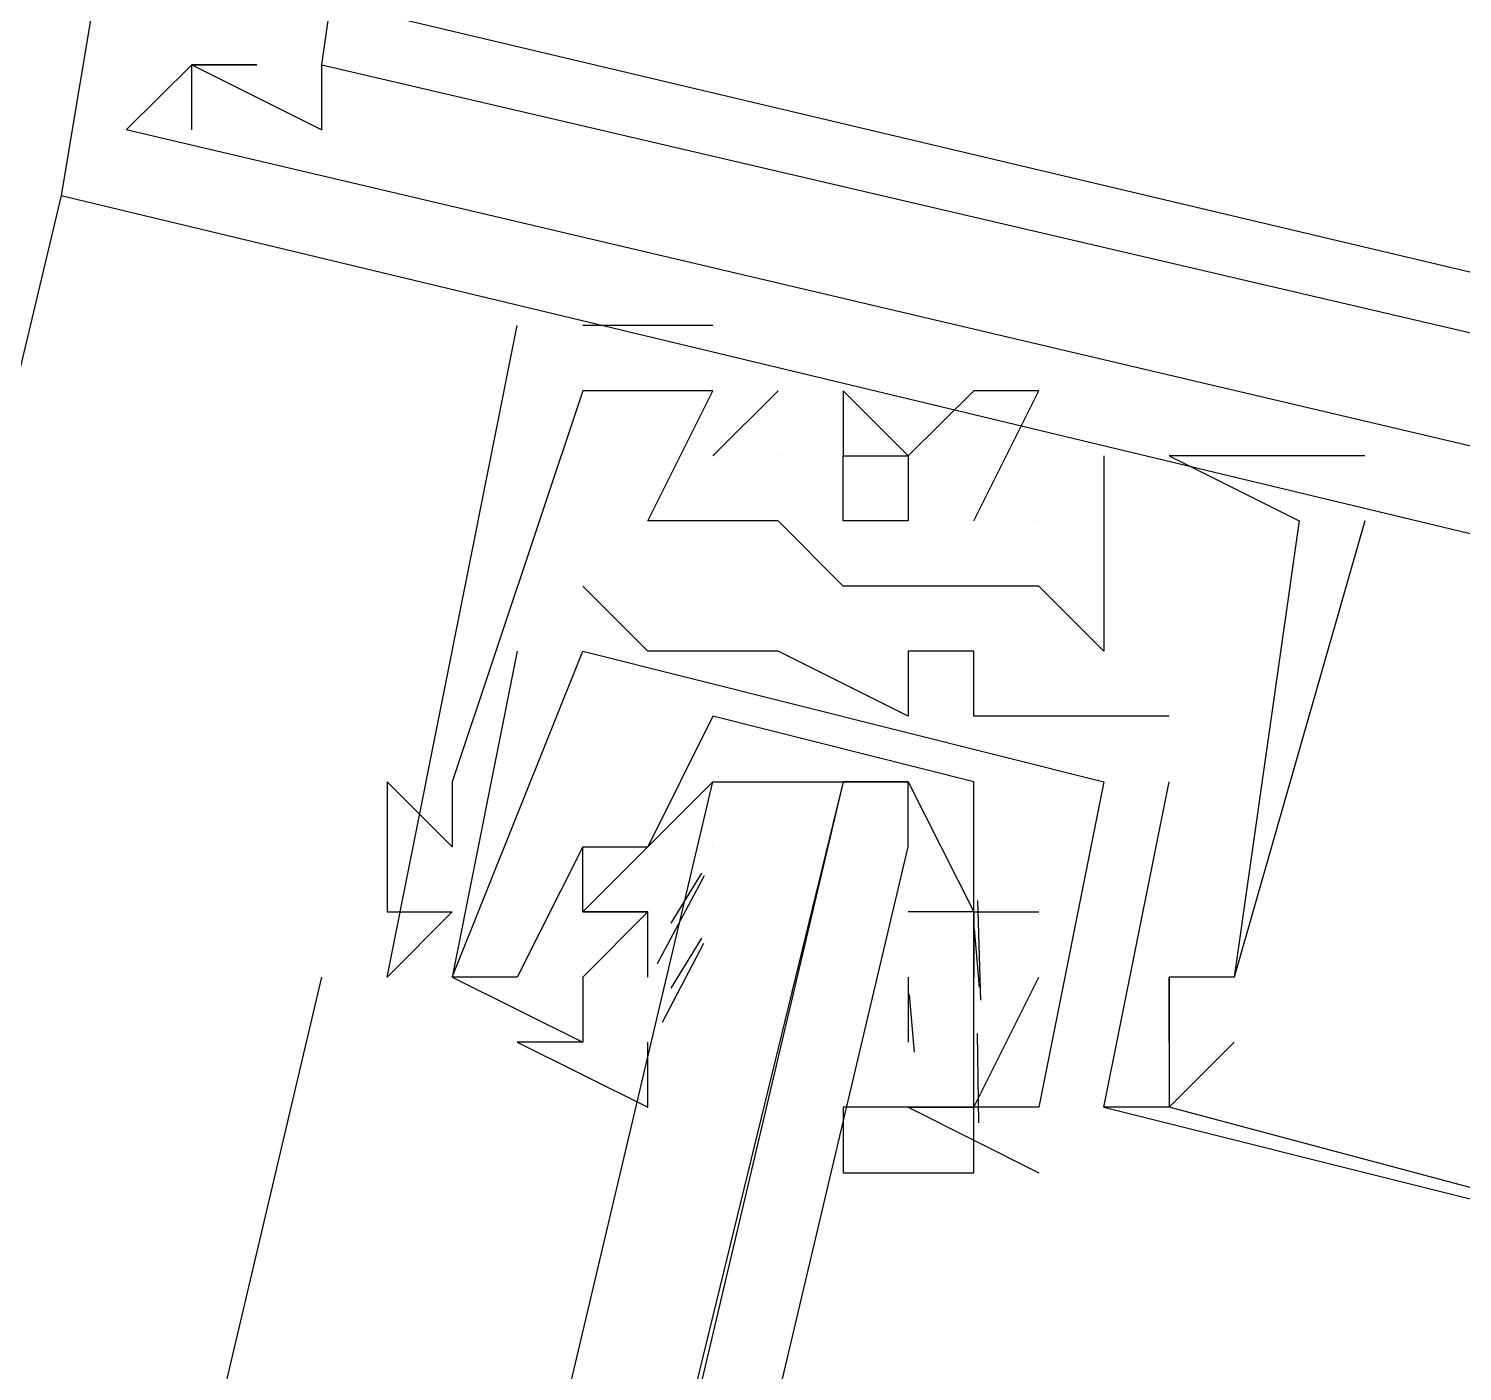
# Model space of a CAD drawing. Header units: feet. Extents: x -84 to 198, y -22 to 181.
# Drawn here: x 120.9134 to 121.2067, y 90.5638 to 90.8385 of the extents above; entities that cross this region are included whole.
import ezdxf

# ---------------------------------------------------------------- set-up
doc = ezdxf.new("R2010")
doc.units = ezdxf.units.FT
doc.layers.add('A-LINEA', color=7, linetype='CONTINUOUS')

msp = doc.modelspace()

# ---------------------------------------------------------------- linework, layer by layer
at = {"layer": 'A-LINEA'}
for p, q in [((120.9467, 90.8311), (120.9467, 90.8311)), ((120.9467, 90.8311), (120.9467, 90.8311)), ((120.9467, 90.8311), (120.9467, 90.8311)), ((120.9467, 90.8311), (120.9467, 90.8311)), ((120.9467, 90.8311), (120.9467, 90.8311)), ((120.9467, 90.8311), (120.9467, 90.8311)), ((120.9467, 90.8311), (120.9467, 90.8311)), ((120.9467, 90.8311), (120.9467, 90.8311)), ((120.9467, 90.8311), (120.9467, 90.8311)), ((120.9467, 90.8311), (120.9467, 90.8311)), ((120.9467, 90.8311), (120.9467, 90.8311)), ((120.9467, 90.8311), (120.9467, 90.8311)), ((120.9467, 90.8311), (120.9467, 90.8311)), ((120.9467, 90.8311), (120.9467, 90.8311)), ((120.9467, 90.8311), (120.9467, 90.8311)), ((120.9467, 90.8311), (120.9467, 90.8311)), ((120.9467, 90.8311), (120.9467, 90.8311)), ((120.9467, 90.8311), (120.9467, 90.8311)), ((120.96, 90.8311), (120.96, 90.8311)), ((120.96, 90.8311), (120.96, 90.8311)), ((120.96, 90.8311), (120.96, 90.8311)), ((120.96, 90.8311), (120.96, 90.8311)), ((120.96, 90.8311), (120.96, 90.8311)), ((120.96, 90.8311), (120.96, 90.8311)), ((120.96, 90.8311), (120.96, 90.8311)), ((120.96, 90.8311), (120.96, 90.8311)), ((120.96, 90.8311), (120.96, 90.8311)), ((120.96, 90.8311), (120.96, 90.8311)), ((120.96, 90.8311), (120.96, 90.8311)), ((120.96, 90.8311), (120.96, 90.8311)), ((120.9733, 90.8311), (120.9733, 90.8311)), ((120.9733, 90.8311), (120.9733, 90.8311)), ((120.9733, 90.8311), (120.9733, 90.8311)), ((120.9733, 90.8311), (120.9733, 90.8311)), ((120.9733, 90.8311), (120.9733, 90.8311)), ((120.9733, 90.8311), (120.9733, 90.8311)), ((120.9733, 90.8311), (120.9733, 90.8311)), ((120.9733, 90.8311), (120.9733, 90.8311)), ((120.9733, 90.8311), (120.9733, 90.8311)), ((120.9733, 90.8311), (120.9733, 90.8311)), ((120.9733, 90.8311), (120.9733, 90.8311)), ((120.9733, 90.8311), (120.9733, 90.8311)), ((120.9333, 90.8178), (120.9333, 90.8178)), ((120.9333, 90.8178), (120.9333, 90.8178)), ((120.9333, 90.8178), (120.9333, 90.8178)), ((120.9333, 90.8178), (120.9333, 90.8178)), ((120.9333, 90.8178), (120.9333, 90.8178)), ((120.9333, 90.8178), (120.9333, 90.8178)), ((120.9467, 90.8178), (120.9467, 90.8178)), ((120.9467, 90.8178), (120.9467, 90.8178)), ((120.9467, 90.8178), (120.9467, 90.8178)), ((120.9467, 90.8178), (120.9467, 90.8178)), ((120.9467, 90.8178), (120.9467, 90.8178)), ((120.9467, 90.8178), (120.9467, 90.8178)), ((120.9733, 90.8178), (120.9733, 90.8178)), ((120.9733, 90.8178), (120.9733, 90.8178)), ((120.9733, 90.8178), (120.9733, 90.8178)), ((120.9733, 90.8178), (120.9733, 90.8178)), ((120.9733, 90.8178), (120.9733, 90.8178)), ((120.9733, 90.8178), (120.9733, 90.8178)), ((120.92, 90.8044), (119.2667, 83.8711)), ((120.92, 90.8044), (119.2667, 83.8711)), ((120.92, 90.8044), (120.92, 90.8044)), ((120.92, 90.8044), (120.92, 90.8044)), ((120.92, 90.8044), (120.92, 90.8044)), ((120.92, 90.8044), (120.92, 90.8044)), ((120.92, 90.8044), (120.92, 90.8044)), ((120.92, 90.8044), (120.92, 90.8044)), ((121.0133, 90.7778), (121.0133, 90.7778)), ((121.0133, 90.7778), (121.0133, 90.7778)), ((121.0133, 90.7778), (121.0133, 90.7778)), ((121.0133, 90.7778), (121.0133, 90.7778)), ((121.0133, 90.7778), (121.0133, 90.7778)), ((121.0133, 90.7778), (121.0133, 90.7778)), ((121.0533, 90.7778), (121.0267, 90.7778)), ((121.0267, 90.7778), (121.0267, 90.7778)), ((121.0533, 90.7778), (121.0267, 90.7778)), ((121.0267, 90.7778), (121.0267, 90.7778)), ((121.0533, 90.7778), (121.0267, 90.7778)), ((121.0267, 90.7778), (121.0267, 90.7778)), ((121.0533, 90.7778), (121.0267, 90.7778)), ((121.0267, 90.7778), (121.0267, 90.7778)), ((121.0533, 90.7778), (121.0267, 90.7778)), ((121.0267, 90.7778), (121.0267, 90.7778)), ((121.0533, 90.7778), (121.0267, 90.7778)), ((121.0267, 90.7778), (121.0267, 90.7778)), ((121.0533, 90.7778), (121.0533, 90.7778)), ((121.0533, 90.7778), (121.0533, 90.7778)), ((121.0533, 90.7778), (121.0533, 90.7778)), ((121.0533, 90.7778), (121.0533, 90.7778)), ((121.0533, 90.7778), (121.0533, 90.7778)), ((121.0533, 90.7778), (121.0533, 90.7778)), ((121.0267, 90.7644), (121.0267, 90.7644)), ((121.0267, 90.7644), (121.0267, 90.7644)), ((121.0267, 90.7644), (121.0267, 90.7644)), ((121.0267, 90.7644), (121.0267, 90.7644)), ((121.0267, 90.7644), (121.0267, 90.7644)), ((121.0267, 90.7644), (121.0267, 90.7644)), ((121.0533, 90.7511), (121.0667, 90.7644)), ((121.0533, 90.7644), (121.0533, 90.7644)), ((121.0533, 90.7644), (121.0533, 90.7644)), ((121.0533, 90.7511), (121.0667, 90.7644)), ((121.0533, 90.7644), (121.0533, 90.7644)), ((121.0533, 90.7644), (121.0533, 90.7644)), ((121.0533, 90.7511), (121.0667, 90.7644)), ((121.0533, 90.7644), (121.0533, 90.7644)), ((121.0533, 90.7644), (121.0533, 90.7644)), ((121.0533, 90.7511), (121.0667, 90.7644)), ((121.0533, 90.7644), (121.0533, 90.7644)), ((121.0533, 90.7644), (121.0533, 90.7644)), ((121.0533, 90.7511), (121.0667, 90.7644)), ((121.0533, 90.7644), (121.0533, 90.7644)), ((121.0533, 90.7644), (121.0533, 90.7644)), ((121.0533, 90.7511), (121.0667, 90.7644)), ((121.0533, 90.7644), (121.0533, 90.7644)), ((121.0533, 90.7644), (121.0533, 90.7644)), ((121.0667, 90.7644), (121.0667, 90.7644)), ((121.0667, 90.7644), (121.0667, 90.7644)), ((121.0667, 90.7644), (121.0667, 90.7644)), ((121.0667, 90.7644), (121.0667, 90.7644)), ((121.0667, 90.7644), (121.0667, 90.7644)), ((121.0667, 90.7644), (121.0667, 90.7644)), ((121.08, 90.7644), (121.08, 90.7644)), ((121.08, 90.7644), (121.08, 90.7644)), ((121.08, 90.7644), (121.08, 90.7644)), ((121.08, 90.7644), (121.08, 90.7644)), ((121.08, 90.7644), (121.08, 90.7644)), ((121.08, 90.7644), (121.08, 90.7644)), ((121.1067, 90.7644), (121.1067, 90.7644)), ((121.1067, 90.7644), (121.1067, 90.7644)), ((121.1067, 90.7644), (121.1067, 90.7644)), ((121.1067, 90.7644), (121.1067, 90.7644)), ((121.1067, 90.7644), (121.1067, 90.7644)), ((121.1067, 90.7644), (121.1067, 90.7644)), ((121.12, 90.7644), (121.12, 90.7644)), ((121.12, 90.7644), (121.12, 90.7644)), ((121.12, 90.7644), (121.12, 90.7644)), ((121.12, 90.7644), (121.12, 90.7644)), ((121.12, 90.7644), (121.12, 90.7644)), ((121.12, 90.7644), (121.12, 90.7644)), ((121.0533, 90.7511), (121.0533, 90.7511)), ((121.0533, 90.7511), (121.0533, 90.7511)), ((121.0533, 90.7511), (121.0533, 90.7511)), ((121.0533, 90.7511), (121.0533, 90.7511)), ((121.0533, 90.7511), (121.0533, 90.7511)), ((121.0533, 90.7511), (121.0533, 90.7511)), ((121.0667, 90.7511), (121.0667, 90.7511)), ((121.0667, 90.7511), (121.0667, 90.7511)), ((121.0667, 90.7511), (121.0667, 90.7511)), ((121.0667, 90.7511), (121.0667, 90.7511)), ((121.0667, 90.7511), (121.0667, 90.7511)), ((121.0667, 90.7511), (121.0667, 90.7511)), ((121.08, 90.7511), (121.08, 90.7511)), ((121.08, 90.7511), (121.08, 90.7511)), ((121.08, 90.7511), (121.08, 90.7511)), ((121.08, 90.7511), (121.08, 90.7511)), ((121.08, 90.7511), (121.08, 90.7511)), ((121.08, 90.7511), (121.08, 90.7511)), ((121.0933, 90.7511), (121.0933, 90.7511)), ((121.0933, 90.7511), (121.0933, 90.7511)), ((121.0933, 90.7511), (121.0933, 90.7511)), ((121.0933, 90.7511), (121.0933, 90.7511)), ((121.0933, 90.7511), (121.0933, 90.7511)), ((121.0933, 90.7511), (121.0933, 90.7511)), ((121.1333, 90.7511), (121.1333, 90.7511)), ((121.1333, 90.7511), (121.1333, 90.7511)), ((121.1333, 90.7511), (121.1333, 90.7511)), ((121.1333, 90.7511), (121.1333, 90.7511)), ((121.1333, 90.7511), (121.1333, 90.7511)), ((121.1333, 90.7511), (121.1333, 90.7511)), ((121.1867, 90.7511), (121.1467, 90.7511)), ((121.1467, 90.7511), (121.1467, 90.7511)), ((121.1467, 90.7511), (121.1467, 90.7511)), ((121.1867, 90.7511), (121.1467, 90.7511)), ((121.1467, 90.7511), (121.1467, 90.7511)), ((121.1467, 90.7511), (121.1467, 90.7511)), ((121.1867, 90.7511), (121.1467, 90.7511)), ((121.1467, 90.7511), (121.1467, 90.7511)), ((121.1467, 90.7511), (121.1467, 90.7511)), ((121.1867, 90.7511), (121.1467, 90.7511)), ((121.1467, 90.7511), (121.1467, 90.7511)), ((121.1467, 90.7511), (121.1467, 90.7511)), ((121.1867, 90.7511), (121.1467, 90.7511)), ((121.1467, 90.7511), (121.1467, 90.7511)), ((121.1467, 90.7511), (121.1467, 90.7511)), ((121.1867, 90.7511), (121.1467, 90.7511)), ((121.1467, 90.7511), (121.1467, 90.7511)), ((121.1467, 90.7511), (121.1467, 90.7511)), ((121.1867, 90.7511), (121.1867, 90.7511)), ((121.1867, 90.7511), (121.1867, 90.7511)), ((121.1867, 90.7511), (121.1867, 90.7511)), ((121.1867, 90.7511), (121.1867, 90.7511)), ((121.1867, 90.7511), (121.1867, 90.7511)), ((121.1867, 90.7511), (121.1867, 90.7511)), ((121.04, 90.7378), (121.04, 90.7378)), ((121.04, 90.7378), (121.04, 90.7378)), ((121.04, 90.7378), (121.04, 90.7378)), ((121.04, 90.7378), (121.04, 90.7378)), ((121.04, 90.7378), (121.04, 90.7378)), ((121.04, 90.7378), (121.04, 90.7378)), ((121.0533, 90.7378), (121.0533, 90.7378)), ((121.0533, 90.7378), (121.0533, 90.7378)), ((121.0533, 90.7378), (121.0533, 90.7378)), ((121.0533, 90.7378), (121.0533, 90.7378)), ((121.0533, 90.7378), (121.0533, 90.7378)), ((121.0533, 90.7378), (121.0533, 90.7378)), ((121.0667, 90.7378), (121.0667, 90.7378)), ((121.0667, 90.7378), (121.0667, 90.7378)), ((121.0667, 90.7378), (121.0667, 90.7378)), ((121.0667, 90.7378), (121.0667, 90.7378)), ((121.0667, 90.7378), (121.0667, 90.7378)), ((121.0667, 90.7378), (121.0667, 90.7378)), ((121.0933, 90.7378), (121.0933, 90.7378)), ((121.0933, 90.7378), (121.0933, 90.7378)), ((121.0933, 90.7378), (121.0933, 90.7378)), ((121.0933, 90.7378), (121.0933, 90.7378)), ((121.0933, 90.7378), (121.0933, 90.7378)), ((121.0933, 90.7378), (121.0933, 90.7378)), ((121.1067, 90.7378), (121.1067, 90.7378)), ((121.1067, 90.7378), (121.1067, 90.7378)), ((121.1067, 90.7378), (121.1067, 90.7378)), ((121.1067, 90.7378), (121.1067, 90.7378)), ((121.1067, 90.7378), (121.1067, 90.7378)), ((121.1067, 90.7378), (121.1067, 90.7378)), ((121.12, 90.7378), (121.12, 90.7378)), ((121.12, 90.7378), (121.12, 90.7378)), ((121.12, 90.7378), (121.12, 90.7378)), ((121.12, 90.7378), (121.12, 90.7378)), ((121.12, 90.7378), (121.12, 90.7378)), ((121.12, 90.7378), (121.12, 90.7378)), ((121.1333, 90.7378), (121.1333, 90.7378)), ((121.1333, 90.7378), (121.1333, 90.7378)), ((121.1333, 90.7378), (121.1333, 90.7378)), ((121.1333, 90.7378), (121.1333, 90.7378)), ((121.1333, 90.7378), (121.1333, 90.7378)), ((121.1333, 90.7378), (121.1333, 90.7378)), ((121.1333, 90.7378), (121.1333, 90.7378)), ((121.1333, 90.7378), (121.1333, 90.7378)), ((121.1333, 90.7378), (121.1333, 90.7378)), ((121.1333, 90.7378), (121.1333, 90.7378)), ((121.1333, 90.7378), (121.1333, 90.7378)), ((121.1333, 90.7378), (121.1333, 90.7378)), ((121.1733, 90.7378), (121.1733, 90.7378)), ((121.1733, 90.7378), (121.1733, 90.7378)), ((121.1733, 90.7378), (121.1733, 90.7378)), ((121.1733, 90.7378), (121.1733, 90.7378)), ((121.1733, 90.7378), (121.1733, 90.7378)), ((121.1733, 90.7378), (121.1733, 90.7378)), ((121.1733, 90.7378), (121.1733, 90.7378)), ((121.1733, 90.7378), (121.1733, 90.7378)), ((121.1733, 90.7378), (121.1733, 90.7378)), ((121.1733, 90.7378), (121.1733, 90.7378)), ((121.1733, 90.7378), (121.1733, 90.7378)), ((121.1733, 90.7378), (121.1733, 90.7378)), ((121.1867, 90.7378), (121.1867, 90.7378)), ((121.1867, 90.7378), (121.1867, 90.7378)), ((121.1867, 90.7378), (121.1867, 90.7378)), ((121.1867, 90.7378), (121.1867, 90.7378)), ((121.1867, 90.7378), (121.1867, 90.7378)), ((121.1867, 90.7378), (121.1867, 90.7378)), ((121.0267, 90.7244), (121.0267, 90.7244)), ((121.0267, 90.7244), (121.0267, 90.7244)), ((121.0267, 90.7244), (121.0267, 90.7244)), ((121.0267, 90.7244), (121.0267, 90.7244)), ((121.08, 90.7244), (121.08, 90.7244)), ((121.08, 90.7244), (121.08, 90.7244)), ((121.08, 90.7244), (121.08, 90.7244)), ((121.08, 90.7244), (121.08, 90.7244)), ((121.08, 90.7244), (121.08, 90.7244)), ((121.08, 90.7244), (121.08, 90.7244)), ((121.0933, 90.7244), (121.0933, 90.7244)), ((121.0933, 90.7244), (121.0933, 90.7244)), ((121.0933, 90.7244), (121.0933, 90.7244)), ((121.0933, 90.7244), (121.0933, 90.7244)), ((121.0933, 90.7244), (121.0933, 90.7244)), ((121.0933, 90.7244), (121.0933, 90.7244)), ((121.1067, 90.7244), (121.1067, 90.7244)), ((121.1067, 90.7244), (121.1067, 90.7244)), ((121.1067, 90.7244), (121.1067, 90.7244)), ((121.1067, 90.7244), (121.1067, 90.7244)), ((121.1067, 90.7244), (121.1067, 90.7244)), ((121.1067, 90.7244), (121.1067, 90.7244)), ((121.12, 90.7244), (121.12, 90.7244)), ((121.12, 90.7244), (121.12, 90.7244)), ((121.12, 90.7244), (121.12, 90.7244)), ((121.12, 90.7244), (121.12, 90.7244)), ((121.12, 90.7244), (121.12, 90.7244)), ((121.12, 90.7244), (121.12, 90.7244)), ((121.0133, 90.7111), (121.0133, 90.7111)), ((121.0133, 90.7111), (121.0133, 90.7111)), ((121.0133, 90.7111), (121.0133, 90.7111)), ((121.0133, 90.7111), (121.0133, 90.7111)), ((121.0267, 90.7111), (121.0267, 90.7111)), ((121.0267, 90.7111), (121.0267, 90.7111)), ((121.0267, 90.7111), (121.0267, 90.7111)), ((121.0267, 90.7111), (121.0267, 90.7111)), ((121.04, 90.7111), (121.04, 90.7111)), ((121.04, 90.7111), (121.04, 90.7111)), ((121.04, 90.7111), (121.04, 90.7111)), ((121.04, 90.7111), (121.04, 90.7111)), ((121.0667, 90.7111), (121.0667, 90.7111)), ((121.0667, 90.7111), (121.0667, 90.7111)), ((121.0667, 90.7111), (121.0667, 90.7111)), ((121.0667, 90.7111), (121.0667, 90.7111)), ((121.0933, 90.7111), (121.0933, 90.7111)), ((121.0933, 90.7111), (121.0933, 90.7111)), ((121.0933, 90.7111), (121.0933, 90.7111)), ((121.0933, 90.7111), (121.0933, 90.7111)), ((121.1067, 90.7111), (121.1067, 90.7111)), ((121.1067, 90.7111), (121.1067, 90.7111)), ((121.1067, 90.7111), (121.1067, 90.7111)), ((121.1067, 90.7111), (121.1067, 90.7111)), ((121.1333, 90.7111), (121.1333, 90.7111)), ((121.1333, 90.7111), (121.1333, 90.7111)), ((121.1333, 90.7111), (121.1333, 90.7111)), ((121.1333, 90.7111), (121.1333, 90.7111)), ((121.1333, 90.7111), (121.1333, 90.7111)), ((121.1333, 90.7111), (121.1333, 90.7111)), ((121.1067, 90.6844), (121.0533, 90.6978)), ((121.1067, 90.6844), (121.0533, 90.6978)), ((121.0933, 90.6978), (121.0933, 90.6978)), ((121.0933, 90.6978), (121.0933, 90.6978)), ((121.0933, 90.6978), (121.0933, 90.6978)), ((121.0933, 90.6978), (121.0933, 90.6978)), ((121.1067, 90.6978), (121.1067, 90.6978)), ((121.1067, 90.6978), (121.1067, 90.6978)), ((121.1067, 90.6978), (121.1067, 90.6978)), ((121.1067, 90.6978), (121.1067, 90.6978)), ((121.12, 90.6978), (121.12, 90.6978)), ((121.12, 90.6978), (121.12, 90.6978)), ((121.12, 90.6978), (121.12, 90.6978)), ((121.12, 90.6978), (121.12, 90.6978)), ((121.1467, 90.6978), (121.1467, 90.6978)), ((121.1467, 90.6978), (121.1467, 90.6978)), ((121.1467, 90.6978), (121.1467, 90.6978)), ((121.1467, 90.6978), (121.1467, 90.6978)), ((120.9867, 90.6844), (120.9867, 90.6844)), ((120.9867, 90.6844), (120.9867, 90.6844)), ((120.9867, 90.6844), (120.9867, 90.6844)), ((120.9867, 90.6844), (120.9867, 90.6844)), ((120.9867, 90.6844), (120.9867, 90.6844)), ((120.9867, 90.6844), (120.9867, 90.6844)), ((121, 90.6844), (121, 90.6844)), ((121, 90.6844), (121, 90.6844)), ((121, 90.6844), (121, 90.6844)), ((121, 90.6844), (121, 90.6844)), ((121, 90.6844), (121, 90.6844)), ((121, 90.6844), (121, 90.6844)), ((121.0533, 90.6844), (121.0533, 90.6844)), ((121.0533, 90.6844), (121.0533, 90.6844)), ((121.0667, 90.6844), (121.08, 90.6844)), ((121.0667, 90.6844), (121.08, 90.6844)), ((121.0933, 90.6844), (121.0933, 90.6844)), ((121.0933, 90.6844), (121.0933, 90.6844)), ((121.1333, 90.6178), (121.1467, 90.6844)), ((121.1333, 90.6844), (121.1333, 90.6844)), ((121.1333, 90.6844), (121.1333, 90.6844)), ((121.1333, 90.6178), (121.1467, 90.6844)), ((121.1333, 90.6844), (121.1333, 90.6844)), ((121.1333, 90.6844), (121.1333, 90.6844)), ((121.1333, 90.6178), (121.1467, 90.6844)), ((121.1333, 90.6844), (121.1333, 90.6844)), ((121.1333, 90.6844), (121.1333, 90.6844)), ((121.1333, 90.6178), (121.1467, 90.6844)), ((121.1333, 90.6844), (121.1333, 90.6844)), ((121.1333, 90.6844), (121.1333, 90.6844)), ((121.1467, 90.6844), (121.1467, 90.6844)), ((121.1467, 90.6844), (121.1467, 90.6844)), ((121.1467, 90.6844), (121.1467, 90.6844)), ((121.1467, 90.6844), (121.1467, 90.6844)), ((121, 90.6711), (121, 90.6711)), ((121, 90.6711), (121, 90.6711)), ((121, 90.6711), (121, 90.6711)), ((121, 90.6711), (121, 90.6711)), ((121, 90.6711), (121, 90.6711)), ((121, 90.6711), (121, 90.6711)), ((121.0267, 90.6711), (121.0267, 90.6711)), ((121.0267, 90.6711), (121.0267, 90.6711)), ((121.0267, 90.6711), (121.0267, 90.6711)), ((121.0267, 90.6711), (121.0267, 90.6711)), ((121.0267, 90.6711), (121.0267, 90.6711)), ((121.0267, 90.6711), (121.0267, 90.6711)), ((121.0267, 90.6711), (121.0267, 90.6711)), ((121.0267, 90.6711), (121.0267, 90.6711)), ((121.04, 90.6711), (121.04, 90.6711)), ((121.04, 90.6711), (121.04, 90.6711)), ((121.04, 90.6711), (121.04, 90.6711)), ((121.04, 90.6711), (121.04, 90.6711)), ((121.0533, 90.6711), (121.0533, 90.6711)), ((121.0533, 90.6711), (121.0533, 90.6711)), ((121.0933, 90.6711), (121.0933, 90.6711)), ((121.0933, 90.6711), (121.0933, 90.6711)), ((121.042, 90.6472), (121.0516, 90.6652)), ((121.042, 90.6472), (121.0516, 90.6652)), ((121.0448, 90.6555), (121.0511, 90.6657)), ((121.0448, 90.6555), (121.0511, 90.6657)), ((121.1075, 90.6601), (121.1081, 90.6397)), ((121.1075, 90.6601), (121.1081, 90.6397)), ((120.9867, 90.6578), (120.9867, 90.6578)), ((120.9867, 90.6578), (120.9867, 90.6578)), ((120.9867, 90.6578), (120.9867, 90.6578)), ((120.9867, 90.6578), (120.9867, 90.6578)), ((120.9867, 90.6578), (120.9867, 90.6578)), ((120.9867, 90.6578), (120.9867, 90.6578)), ((121, 90.6578), (121, 90.6578)), ((121, 90.6578), (121, 90.6578)), ((121, 90.6578), (121, 90.6578)), ((121, 90.6578), (121, 90.6578)), ((121, 90.6578), (121, 90.6578)), ((121, 90.6578), (121, 90.6578)), ((121.0267, 90.6578), (121.0267, 90.6578)), ((121.0267, 90.6578), (121.0267, 90.6578)), ((121.0267, 90.6578), (121.0267, 90.6578)), ((121.0267, 90.6578), (121.0267, 90.6578)), ((121.0267, 90.6578), (121.0267, 90.6578)), ((121.0267, 90.6578), (121.0267, 90.6578)), ((121.0267, 90.6578), (121.0267, 90.6578)), ((121.0267, 90.6578), (121.0267, 90.6578)), ((121.04, 90.6578), (121.04, 90.6578)), ((121.04, 90.6578), (121.04, 90.6578)), ((121.04, 90.6444), (121.04, 90.6578)), ((121.04, 90.6578), (121.04, 90.6578)), ((121.04, 90.6578), (121.04, 90.6578)), ((121.04, 90.6578), (121.04, 90.6578)), ((121.04, 90.6444), (121.04, 90.6578)), ((121.04, 90.6578), (121.04, 90.6578)), ((121.1067, 90.6578), (121.1067, 90.6578)), ((121.1067, 90.6578), (121.1067, 90.6578)), ((121.1067, 90.6578), (121.1067, 90.6578)), ((121.1067, 90.6578), (121.1067, 90.6578)), ((121.1067, 90.6578), (121.1067, 90.6578)), ((121.1067, 90.6578), (121.1067, 90.6578)), ((121.1067, 90.6578), (121.1067, 90.6578)), ((121.1067, 90.6578), (121.1067, 90.6578)), ((121.12, 90.6578), (121.12, 90.6578)), ((121.12, 90.6578), (121.12, 90.6578)), ((121.12, 90.6578), (121.12, 90.6578)), ((121.12, 90.6578), (121.12, 90.6578)), ((121.0448, 90.6422), (121.0511, 90.6524)), ((121.0448, 90.6422), (121.0511, 90.6524)), ((121.1068, 90.6543), (121.1078, 90.6424)), ((121.1068, 90.6543), (121.1078, 90.6424)), ((121.043, 90.6352), (121.0515, 90.6514)), ((121.043, 90.6352), (121.0515, 90.6514)), ((120.5867, 89.0044), (120.9733, 90.6444)), ((120.5867, 89.0044), (120.9733, 90.6444)), ((120.9867, 90.6444), (120.9867, 90.6444)), ((120.9867, 90.6444), (120.9867, 90.6444)), ((120.9867, 90.6444), (120.9867, 90.6444)), ((120.9867, 90.6444), (120.9867, 90.6444)), ((120.9867, 90.6444), (120.9867, 90.6444)), ((120.9867, 90.6444), (120.9867, 90.6444)), ((121, 90.6444), (121, 90.6444)), ((121, 90.6444), (121, 90.6444)), ((121, 90.6444), (121, 90.6444)), ((121, 90.6444), (121, 90.6444)), ((121, 90.6444), (121, 90.6444)), ((121, 90.6444), (121, 90.6444)), ((121, 90.6444), (121, 90.6444)), ((121, 90.6444), (121, 90.6444)), ((121.0133, 90.6444), (121.0133, 90.6444)), ((121.0133, 90.6444), (121.0133, 90.6444)), ((121.0133, 90.6444), (121.0133, 90.6444)), ((121.0133, 90.6444), (121.0133, 90.6444)), ((121.04, 90.6444), (121.04, 90.6444)), ((121.04, 90.6444), (121.04, 90.6444)), ((121.04, 90.6444), (121.04, 90.6444)), ((121.04, 90.6444), (121.04, 90.6444)), ((121.0933, 90.6444), (121.0933, 90.6311)), ((121.0933, 90.6444), (121.0933, 90.6444)), ((121.0933, 90.6444), (121.0933, 90.6311)), ((121.0933, 90.6444), (121.0933, 90.6444)), ((121.1067, 90.6444), (121.1067, 90.6444)), ((121.1067, 90.6444), (121.1067, 90.6444)), ((121.1067, 90.6444), (121.1067, 90.6444)), ((121.1067, 90.6444), (121.1067, 90.6444)), ((121.1067, 90.6444), (121.1067, 90.6444)), ((121.1067, 90.6444), (121.1067, 90.6444)), ((121.1067, 90.6444), (121.1067, 90.6444)), ((121.1067, 90.6444), (121.1067, 90.6444)), ((121.12, 90.6444), (121.12, 90.6444)), ((121.12, 90.6444), (121.12, 90.6444)), ((121.12, 90.6444), (121.12, 90.6444)), ((121.12, 90.6444), (121.12, 90.6444)), ((121.1467, 90.6444), (121.1467, 90.6444)), ((121.1467, 90.6444), (121.1467, 90.6444)), ((121.1467, 90.6444), (121.1467, 90.6444)), ((121.1467, 90.6444), (121.1467, 90.6444)), ((121.1467, 90.6444), (121.1467, 90.6444)), ((121.1467, 90.6444), (121.1467, 90.6444)), ((121.1467, 90.6444), (121.1467, 90.6444)), ((121.1467, 90.6444), (121.1467, 90.6444)), ((121.1467, 90.6444), (121.1467, 90.6444)), ((121.1467, 90.6444), (121.1467, 90.6444)), ((121.1467, 90.6444), (121.1467, 90.6444)), ((121.1467, 90.6444), (121.1467, 90.6444)), ((121.16, 90.6444), (121.16, 90.6444)), ((121.16, 90.6444), (121.16, 90.6444)), ((121.16, 90.6444), (121.16, 90.6444)), ((121.16, 90.6444), (121.16, 90.6444)), ((121.16, 90.6444), (121.16, 90.6444)), ((121.16, 90.6444), (121.16, 90.6444)), ((121.16, 90.6444), (121.16, 90.6444)), ((121.16, 90.6444), (121.16, 90.6444)), ((121.16, 90.6444), (121.16, 90.6444)), ((121.16, 90.6444), (121.16, 90.6444)), ((121.16, 90.6444), (121.16, 90.6444)), ((121.16, 90.6444), (121.16, 90.6444)), ((121.0935, 90.6409), (121.0945, 90.6291)), ((121.0935, 90.6409), (121.0945, 90.6291)), ((121.1074, 90.6329), (121.1077, 90.6146)), ((121.1074, 90.6329), (121.1077, 90.6146)), ((121.0267, 90.6311), (121.0267, 90.6311)), ((121.0267, 90.6311), (121.0267, 90.6311)), ((121.0267, 90.6311), (121.0267, 90.6311)), ((121.0267, 90.6311), (121.0267, 90.6311)), ((121.0933, 90.6311), (121.0933, 90.6311)), ((121.0933, 90.6311), (121.0933, 90.6311)), ((121.0933, 90.6311), (121.0933, 90.6311)), ((121.0933, 90.6311), (121.0933, 90.6311)), ((121.1467, 90.6311), (121.1467, 90.6311)), ((121.1467, 90.6311), (121.1467, 90.6311)), ((121.1467, 90.6311), (121.1467, 90.6311)), ((121.1467, 90.6311), (121.1467, 90.6311)), ((121.1467, 90.6311), (121.1467, 90.6311)), ((121.1467, 90.6311), (121.1467, 90.6311)), ((121.16, 90.6311), (121.16, 90.6311)), ((121.16, 90.6311), (121.16, 90.6311)), ((121.16, 90.6311), (121.16, 90.6311)), ((121.16, 90.6311), (121.16, 90.6311)), ((121.16, 90.6311), (121.16, 90.6311)), ((121.16, 90.6311), (121.16, 90.6311)), ((121.0933, 90.6178), (121.12, 90.6044)), ((121.0933, 90.6178), (121.0933, 90.6178)), ((121.0933, 90.6178), (121.12, 90.6044)), ((121.0933, 90.6178), (121.0933, 90.6178)), ((121.0933, 90.6178), (121.12, 90.6044)), ((121.0933, 90.6178), (121.0933, 90.6178)), ((121.0933, 90.6178), (121.12, 90.6044)), ((121.0933, 90.6178), (121.0933, 90.6178)), ((121.1067, 90.6178), (121.1067, 90.6178)), ((121.1067, 90.6178), (121.1067, 90.6178)), ((121.1067, 90.6178), (121.1067, 90.6178)), ((121.1067, 90.6178), (121.1067, 90.6178)), ((121.12, 90.6178), (121.12, 90.6178)), ((121.12, 90.6178), (121.12, 90.6178)), ((121.12, 90.6178), (121.12, 90.6178)), ((121.12, 90.6178), (121.12, 90.6178)), ((121.12, 90.6178), (121.12, 90.6178)), ((121.12, 90.6178), (121.12, 90.6178)), ((121.12, 90.6178), (121.12, 90.6178)), ((121.12, 90.6178), (121.12, 90.6178)), ((121.1333, 90.6178), (121.1333, 90.6178)), ((121.1333, 90.6178), (121.1333, 90.6178)), ((121.1333, 90.6178), (121.1333, 90.6178)), ((121.1333, 90.6178), (121.1333, 90.6178)), ((121.1333, 90.6178), (121.1333, 90.6178)), ((121.1333, 90.6178), (121.1333, 90.6178)), ((121.1333, 90.6178), (121.1333, 90.6178)), ((121.1333, 90.6178), (121.1333, 90.6178)), ((121.1333, 90.6178), (121.1333, 90.6178)), ((121.1333, 90.6178), (121.1333, 90.6178)), ((121.1467, 90.6178), (121.1467, 90.6178)), ((121.1467, 90.6178), (121.1467, 90.6178)), ((121.1467, 90.6178), (121.1467, 90.6178)), ((121.1467, 90.6178), (121.1467, 90.6178)), ((121.1467, 90.6178), (121.1467, 90.6178)), ((121.1467, 90.6178), (121.1467, 90.6178)), ((121.1467, 90.6178), (121.1467, 90.6178)), ((121.1467, 90.6178), (121.1467, 90.6178)), ((121.1467, 90.6178), (121.1467, 90.6178)), ((121.1467, 90.6178), (121.1467, 90.6178)), ((121.1467, 90.6178), (121.1467, 90.6178)), ((121.1467, 90.6178), (121.1467, 90.6178)), ((121.12, 90.6044), (121.12, 90.6044)), ((121.12, 90.6044), (121.12, 90.6044)), ((121.12, 90.6044), (121.12, 90.6044)), ((121.12, 90.6044), (121.12, 90.6044))]:
    msp.add_line(p, q, dxfattribs=at)
for points in [[(120.9733, 90.9511), (120.9733, 90.9644), (120.9467, 90.9644), (120.92, 90.8044), (121.5867, 90.6444)], [(120.9733, 90.9511), (120.9733, 90.9644), (120.9467, 90.9644), (120.92, 90.8044), (121.5867, 90.6444)], [(120.9733, 90.9511), (120.9733, 90.9644), (120.9467, 90.9644), (120.92, 90.8044), (121.5867, 90.6444)], [(120.9733, 90.9511), (120.9733, 90.9644), (120.9467, 90.9644), (120.92, 90.8044), (121.5867, 90.6444)], [(120.9733, 90.9511), (120.9733, 90.9644), (120.9467, 90.9644), (120.92, 90.8044), (121.5867, 90.6444)], [(120.9733, 90.9511), (120.9733, 90.9644), (120.9467, 90.9644), (120.92, 90.8044), (121.5867, 90.6444)], [(120.9733, 90.8311), (120.9867, 90.9244), (121, 90.9378), (120.9733, 90.8444), (121.48, 90.7244), (121.4933, 90.8178), (121.4933, 90.8178)], [(120.9733, 90.8311), (120.9867, 90.9244), (121, 90.9378), (120.9733, 90.8444), (121.48, 90.7244), (121.4933, 90.8178), (121.4933, 90.8178)], [(120.9733, 90.8311), (120.9867, 90.9244), (121, 90.9378), (120.9733, 90.8444), (121.48, 90.7244), (121.4933, 90.8178), (121.4933, 90.8178)], [(120.9733, 90.8311), (120.9867, 90.9244), (121, 90.9378), (120.9733, 90.8444), (121.48, 90.7244), (121.4933, 90.8178), (121.4933, 90.8178)], [(120.9733, 90.8311), (120.9867, 90.9244), (121, 90.9378), (120.9733, 90.8444), (121.48, 90.7244), (121.4933, 90.8178), (121.4933, 90.8178)], [(120.9733, 90.8311), (120.9867, 90.9244), (121, 90.9378), (120.9733, 90.8444), (121.48, 90.7244), (121.4933, 90.8178), (121.4933, 90.8178)], [(120.96, 90.8311), (120.9467, 90.8311), (120.9333, 90.8178)], [(120.9333, 90.8178), (120.9467, 90.8311), (120.96, 90.8311)], [(120.96, 90.8311), (120.9467, 90.8311), (120.9333, 90.8178)], [(120.9333, 90.8178), (120.9467, 90.8311), (120.96, 90.8311)], [(120.96, 90.8311), (120.9467, 90.8311), (120.9333, 90.8178)], [(120.9333, 90.8178), (120.9467, 90.8311), (120.96, 90.8311)], [(120.96, 90.8311), (120.9467, 90.8311), (120.9333, 90.8178)], [(120.9333, 90.8178), (120.9467, 90.8311), (120.96, 90.8311)], [(120.96, 90.8311), (120.9467, 90.8311), (120.9333, 90.8178)], [(120.9333, 90.8178), (120.9467, 90.8311), (120.96, 90.8311)], [(120.96, 90.8311), (120.9467, 90.8311), (120.9333, 90.8178)], [(120.9333, 90.8178), (120.9467, 90.8311), (120.96, 90.8311)], [(120.9467, 90.8178), (120.9467, 90.8178), (120.9467, 90.8311), (120.9733, 90.8178), (120.9733, 90.8311), (121.3733, 90.7378), (121.3733, 90.7244), (121.3867, 90.7244), (121.3867, 90.7378), (121.48, 90.7244)], [(120.9467, 90.8178), (120.9467, 90.8178), (120.9467, 90.8311), (120.9733, 90.8178), (120.9733, 90.8311), (121.3733, 90.7378), (121.3733, 90.7244), (121.3867, 90.7244), (121.3867, 90.7378), (121.48, 90.7244)], [(120.9467, 90.8178), (120.9467, 90.8178), (120.9467, 90.8311), (120.9733, 90.8178), (120.9733, 90.8311), (121.3733, 90.7378), (121.3733, 90.7244), (121.3867, 90.7244), (121.3867, 90.7378), (121.48, 90.7244)], [(120.9467, 90.8178), (120.9467, 90.8178), (120.9467, 90.8311), (120.9733, 90.8178), (120.9733, 90.8311), (121.3733, 90.7378), (121.3733, 90.7244), (121.3867, 90.7244), (121.3867, 90.7378), (121.48, 90.7244)], [(120.9467, 90.8178), (120.9467, 90.8178), (120.9467, 90.8311), (120.9733, 90.8178), (120.9733, 90.8311), (121.3733, 90.7378), (121.3733, 90.7244), (121.3867, 90.7244), (121.3867, 90.7378), (121.48, 90.7244)], [(120.9467, 90.8178), (120.9467, 90.8178), (120.9467, 90.8311), (120.9733, 90.8178), (120.9733, 90.8311), (121.3733, 90.7378), (121.3733, 90.7244), (121.3867, 90.7244), (121.3867, 90.7378), (121.48, 90.7244)], [(121.4933, 90.7511), (121.48, 90.6844), (121.4, 90.7111), (121.4, 90.7378), (121.3867, 90.7378), (121.3867, 90.7244), (121.3867, 90.7111), (120.9333, 90.8178)], [(121.4933, 90.7511), (121.48, 90.6844), (121.4, 90.7111), (121.4, 90.7378), (121.3867, 90.7378), (121.3867, 90.7244), (121.3867, 90.7111), (120.9333, 90.8178)], [(121.4933, 90.7511), (121.48, 90.6844), (121.4, 90.7111), (121.4, 90.7378), (121.3867, 90.7378), (121.3867, 90.7244), (121.3867, 90.7111), (120.9333, 90.8178)], [(121.4933, 90.7511), (121.48, 90.6844), (121.4, 90.7111), (121.4, 90.7378), (121.3867, 90.7378), (121.3867, 90.7244), (121.3867, 90.7111), (120.9333, 90.8178)], [(121.4933, 90.7511), (121.48, 90.6844), (121.4, 90.7111), (121.4, 90.7378), (121.3867, 90.7378), (121.3867, 90.7244), (121.3867, 90.7111), (120.9333, 90.8178)], [(121.4933, 90.7511), (121.48, 90.6844), (121.4, 90.7111), (121.4, 90.7378), (121.3867, 90.7378), (121.3867, 90.7244), (121.3867, 90.7111), (120.9333, 90.8178)], [(121.1333, 90.7378), (121.1333, 90.7111), (121.12, 90.7244), (121.1067, 90.7244), (121.0933, 90.7244), (121.08, 90.7244), (121.0667, 90.7378), (121.0533, 90.7378), (121.04, 90.7378), (121.0533, 90.7644), (121.0267, 90.7644), (121, 90.6844), (121, 90.6711), (120.9867, 90.6844), (120.9867, 90.6578), (121, 90.6578), (120.9867, 90.6444), (121.0133, 90.7778), (121.0133, 90.7778)], [(121.1333, 90.7378), (121.1333, 90.7111), (121.12, 90.7244), (121.1067, 90.7244), (121.0933, 90.7244), (121.08, 90.7244), (121.0667, 90.7378), (121.0533, 90.7378), (121.04, 90.7378), (121.0533, 90.7644), (121.0267, 90.7644), (121, 90.6844), (121, 90.6711), (120.9867, 90.6844), (120.9867, 90.6578), (121, 90.6578), (120.9867, 90.6444), (121.0133, 90.7778), (121.0133, 90.7778)], [(121.1333, 90.7378), (121.1333, 90.7111), (121.12, 90.7244), (121.1067, 90.7244), (121.0933, 90.7244), (121.08, 90.7244), (121.0667, 90.7378), (121.0533, 90.7378), (121.04, 90.7378), (121.0533, 90.7644), (121.0267, 90.7644), (121, 90.6844), (121, 90.6711), (120.9867, 90.6844), (120.9867, 90.6578), (121, 90.6578), (120.9867, 90.6444), (121.0133, 90.7778), (121.0133, 90.7778)], [(121.1333, 90.7378), (121.1333, 90.7111), (121.12, 90.7244), (121.1067, 90.7244), (121.0933, 90.7244), (121.08, 90.7244), (121.0667, 90.7378), (121.0533, 90.7378), (121.04, 90.7378), (121.0533, 90.7644), (121.0267, 90.7644), (121, 90.6844), (121, 90.6711), (120.9867, 90.6844), (120.9867, 90.6578), (121, 90.6578), (120.9867, 90.6444), (121.0133, 90.7778), (121.0133, 90.7778)], [(121.1333, 90.7378), (121.1333, 90.7111), (121.12, 90.7244), (121.1067, 90.7244), (121.0933, 90.7244), (121.08, 90.7244), (121.0667, 90.7378), (121.0533, 90.7378), (121.04, 90.7378), (121.0533, 90.7644), (121.0267, 90.7644), (121, 90.6844), (121, 90.6711), (120.9867, 90.6844), (120.9867, 90.6578), (121, 90.6578), (120.9867, 90.6444), (121.0133, 90.7778), (121.0133, 90.7778)], [(121.1333, 90.7378), (121.1333, 90.7111), (121.12, 90.7244), (121.1067, 90.7244), (121.0933, 90.7244), (121.08, 90.7244), (121.0667, 90.7378), (121.0533, 90.7378), (121.04, 90.7378), (121.0533, 90.7644), (121.0267, 90.7644), (121, 90.6844), (121, 90.6711), (120.9867, 90.6844), (120.9867, 90.6578), (121, 90.6578), (120.9867, 90.6444), (121.0133, 90.7778), (121.0133, 90.7778)], [(121.0933, 90.7511), (121.08, 90.7644), (121.08, 90.7511)], [(121.0933, 90.7511), (121.08, 90.7644), (121.08, 90.7511)], [(121.0933, 90.7511), (121.08, 90.7644), (121.08, 90.7511)], [(121.0933, 90.7511), (121.08, 90.7644), (121.08, 90.7511)], [(121.0933, 90.7511), (121.08, 90.7644), (121.08, 90.7511)], [(121.0933, 90.7511), (121.08, 90.7644), (121.08, 90.7511)], [(121.1067, 90.7378), (121.12, 90.7644), (121.1067, 90.7644), (121.0933, 90.7511)], [(121.1067, 90.7378), (121.12, 90.7644), (121.1067, 90.7644), (121.0933, 90.7511)], [(121.1067, 90.7378), (121.12, 90.7644), (121.1067, 90.7644), (121.0933, 90.7511)], [(121.1067, 90.7378), (121.12, 90.7644), (121.1067, 90.7644), (121.0933, 90.7511)], [(121.1067, 90.7378), (121.12, 90.7644), (121.1067, 90.7644), (121.0933, 90.7511)], [(121.1067, 90.7378), (121.12, 90.7644), (121.1067, 90.7644), (121.0933, 90.7511)], [(121.1333, 90.7511), (121.1333, 90.7511), (121.1333, 90.7378)], [(121.1467, 90.7511), (121.1733, 90.7378), (121.16, 90.6444), (121.1467, 90.6444), (121.1467, 90.6311), (121.1467, 90.6444), (121.1467, 90.6178), (121.1333, 90.6178), (121.3467, 90.5644)], [(121.1333, 90.7511), (121.1333, 90.7511), (121.1333, 90.7378)], [(121.1467, 90.7511), (121.1733, 90.7378), (121.16, 90.6444), (121.1467, 90.6444), (121.1467, 90.6311), (121.1467, 90.6444), (121.1467, 90.6178), (121.1333, 90.6178), (121.3467, 90.5644)], [(121.1333, 90.7511), (121.1333, 90.7511), (121.1333, 90.7378)], [(121.1467, 90.7511), (121.1733, 90.7378), (121.16, 90.6444), (121.1467, 90.6444), (121.1467, 90.6311), (121.1467, 90.6444), (121.1467, 90.6178), (121.1333, 90.6178), (121.3467, 90.5644)], [(121.1333, 90.7511), (121.1333, 90.7511), (121.1333, 90.7378)], [(121.1467, 90.7511), (121.1733, 90.7378), (121.16, 90.6444), (121.1467, 90.6444), (121.1467, 90.6311), (121.1467, 90.6444), (121.1467, 90.6178), (121.1333, 90.6178), (121.3467, 90.5644)], [(121.1333, 90.7511), (121.1333, 90.7511), (121.1333, 90.7378)], [(121.1467, 90.7511), (121.1733, 90.7378), (121.16, 90.6444), (121.1467, 90.6444), (121.1467, 90.6311), (121.1467, 90.6444), (121.1467, 90.6178), (121.1333, 90.6178), (121.3467, 90.5644)], [(121.1333, 90.7511), (121.1333, 90.7511), (121.1333, 90.7378)], [(121.1467, 90.7511), (121.1733, 90.7378), (121.16, 90.6444), (121.1467, 90.6444), (121.1467, 90.6311), (121.1467, 90.6444), (121.1467, 90.6178), (121.1333, 90.6178), (121.3467, 90.5644)], [(121.1867, 90.7378), (121.16, 90.6444), (121.16, 90.6444)], [(121.1867, 90.7378), (121.16, 90.6444), (121.16, 90.6444)], [(121.1867, 90.7378), (121.16, 90.6444), (121.16, 90.6444)], [(121.1867, 90.7378), (121.16, 90.6444), (121.16, 90.6444)], [(121.1867, 90.7378), (121.16, 90.6444), (121.16, 90.6444)], [(121.1867, 90.7378), (121.16, 90.6444), (121.16, 90.6444)], [(121.1467, 90.6978), (121.12, 90.6978), (121.1067, 90.6978), (121.1067, 90.7111), (121.0933, 90.7111), (121.0933, 90.6978), (121.0667, 90.7111), (121.04, 90.7111), (121.0267, 90.7244)], [(121.1467, 90.6978), (121.12, 90.6978), (121.1067, 90.6978), (121.1067, 90.7111), (121.0933, 90.7111), (121.0933, 90.6978), (121.0667, 90.7111), (121.04, 90.7111), (121.0267, 90.7244)], [(121.1467, 90.6978), (121.12, 90.6978), (121.1067, 90.6978), (121.1067, 90.7111), (121.0933, 90.7111), (121.0933, 90.6978), (121.0667, 90.7111), (121.04, 90.7111), (121.0267, 90.7244)], [(121.1467, 90.6978), (121.12, 90.6978), (121.1067, 90.6978), (121.1067, 90.7111), (121.0933, 90.7111), (121.0933, 90.6978), (121.0667, 90.7111), (121.04, 90.7111), (121.0267, 90.7244)], [(121.0133, 90.7111), (121, 90.6444), (121.0267, 90.6311)], [(121.0267, 90.6711), (121.0133, 90.6444), (121, 90.6444), (121.0267, 90.7111)], [(121.0133, 90.7111), (121, 90.6444), (121.0267, 90.6311)], [(121.0267, 90.6711), (121.0133, 90.6444), (121, 90.6444), (121.0267, 90.7111)], [(121.0133, 90.7111), (121, 90.6444), (121.0267, 90.6311)], [(121.0267, 90.6711), (121.0133, 90.6444), (121, 90.6444), (121.0267, 90.7111)], [(121.0133, 90.7111), (121, 90.6444), (121.0267, 90.6311)], [(121.0267, 90.6711), (121.0133, 90.6444), (121, 90.6444), (121.0267, 90.7111)], [(121.0267, 90.7111), (121.1333, 90.6844), (121.12, 90.6178), (121.1067, 90.6178), (121.12, 90.6444)], [(121.0267, 90.7111), (121.1333, 90.6844), (121.12, 90.6178), (121.1067, 90.6178), (121.12, 90.6444)], [(121.0267, 90.7111), (121.1333, 90.6844), (121.12, 90.6178), (121.1067, 90.6178), (121.12, 90.6444)], [(121.0267, 90.7111), (121.1333, 90.6844), (121.12, 90.6178), (121.1067, 90.6178), (121.12, 90.6444)], [(121.3067, 90.6978), (121.3067, 90.7111), (121.3733, 90.6978), (121.3467, 90.5644), (121.1467, 90.6178), (121.16, 90.6311)], [(121.3067, 90.6978), (121.3067, 90.7111), (121.3733, 90.6978), (121.3467, 90.5644), (121.1467, 90.6178), (121.16, 90.6311)], [(121.3067, 90.6978), (121.3067, 90.7111), (121.3733, 90.6978), (121.3467, 90.5644), (121.1467, 90.6178), (121.16, 90.6311)], [(121.3067, 90.6978), (121.3067, 90.7111), (121.3733, 90.6978), (121.3467, 90.5644), (121.1467, 90.6178), (121.16, 90.6311)], [(121.3067, 90.6978), (121.3067, 90.7111), (121.3733, 90.6978), (121.3467, 90.5644), (121.1467, 90.6178), (121.16, 90.6311)], [(121.3067, 90.6978), (121.3067, 90.7111), (121.3733, 90.6978), (121.3467, 90.5644), (121.1467, 90.6178), (121.16, 90.6311)], [(121.0533, 90.6978), (121.04, 90.6711), (121.0267, 90.6578), (121.04, 90.6578), (121.0267, 90.6444), (121.0267, 90.6311), (121.0133, 90.6311), (121.04, 90.6178), (121.04, 90.6311)], [(121.0533, 90.6978), (121.04, 90.6711), (121.0267, 90.6578), (121.04, 90.6578), (121.0267, 90.6444), (121.0267, 90.6311), (121.0133, 90.6311), (121.04, 90.6178), (121.04, 90.6311)], [(120.6533, 88.9911), (121.0533, 90.6844), (121.0667, 90.6844), (121.08, 90.6844), (120.6667, 88.9911)], [(120.6533, 88.9911), (121.0533, 90.6844), (121.0667, 90.6844), (121.08, 90.6844), (120.6667, 88.9911)], [(120.6933, 88.9778), (121.0933, 90.6711), (121.0933, 90.6844), (121.08, 90.6844), (120.68, 88.9911)], [(120.6933, 88.9778), (121.0933, 90.6711), (121.0933, 90.6844), (121.08, 90.6844), (120.68, 88.9911)], [(121.04, 90.6711), (121.0533, 90.6844), (121.0933, 90.6844), (121.1067, 90.6578), (121.0933, 90.6578)], [(121.04, 90.6711), (121.0533, 90.6844), (121.0933, 90.6844), (121.1067, 90.6578), (121.0933, 90.6578)], [(121.0933, 90.6178), (121.08, 90.6178), (121.08, 90.6044), (121.1067, 90.6044), (121.1067, 90.6178), (121.0933, 90.6178), (121.1067, 90.6178), (121.1067, 90.6311), (121.1067, 90.6444), (121.1067, 90.6578), (121.1067, 90.6844)], [(121.0933, 90.6178), (121.08, 90.6178), (121.08, 90.6044), (121.1067, 90.6044), (121.1067, 90.6178), (121.0933, 90.6178), (121.1067, 90.6178), (121.1067, 90.6311), (121.1067, 90.6444), (121.1067, 90.6578), (121.1067, 90.6844)], [(121.0267, 90.6578), (121.04, 90.6578), (121.0267, 90.6578), (121.0267, 90.6711), (121.04, 90.6711)], [(121.0267, 90.6578), (121.04, 90.6578), (121.0267, 90.6578), (121.0267, 90.6711), (121.04, 90.6711)], [(121.0267, 90.6578), (121.04, 90.6578), (121.0267, 90.6578), (121.0267, 90.6711), (121.04, 90.6711)], [(121.0267, 90.6578), (121.04, 90.6578), (121.0267, 90.6578), (121.0267, 90.6711), (121.04, 90.6711)], [(121.1067, 90.6444), (121.1067, 90.6578), (121.1067, 90.6444), (121.1067, 90.6578), (121.12, 90.6578)], [(121.1067, 90.6444), (121.1067, 90.6578), (121.1067, 90.6444), (121.1067, 90.6578), (121.12, 90.6578)], [(121.1067, 90.6444), (121.1067, 90.6578), (121.1067, 90.6444), (121.1067, 90.6578), (121.12, 90.6578)], [(121.1067, 90.6444), (121.1067, 90.6578), (121.1067, 90.6444), (121.1067, 90.6578), (121.12, 90.6578)]]:
    msp.add_lwpolyline(points, dxfattribs=at)
msp.add_lwpolyline([(121.0933, 90.7378), (121.08, 90.7378), (121.08, 90.7511), (121.0933, 90.7511)], close=True, dxfattribs=at)
msp.add_lwpolyline([(121.0933, 90.7378), (121.08, 90.7378), (121.08, 90.7511), (121.0933, 90.7511)], close=True, dxfattribs=at)
msp.add_lwpolyline([(121.0933, 90.7378), (121.08, 90.7378), (121.08, 90.7511), (121.0933, 90.7511)], close=True, dxfattribs=at)
msp.add_lwpolyline([(121.0933, 90.7378), (121.08, 90.7378), (121.08, 90.7511), (121.0933, 90.7511)], close=True, dxfattribs=at)
msp.add_lwpolyline([(121.0933, 90.7378), (121.08, 90.7378), (121.08, 90.7511), (121.0933, 90.7511)], close=True, dxfattribs=at)
msp.add_lwpolyline([(121.0933, 90.7378), (121.08, 90.7378), (121.08, 90.7511), (121.0933, 90.7511)], close=True, dxfattribs=at)

doc.saveas('drawing.dxf')
